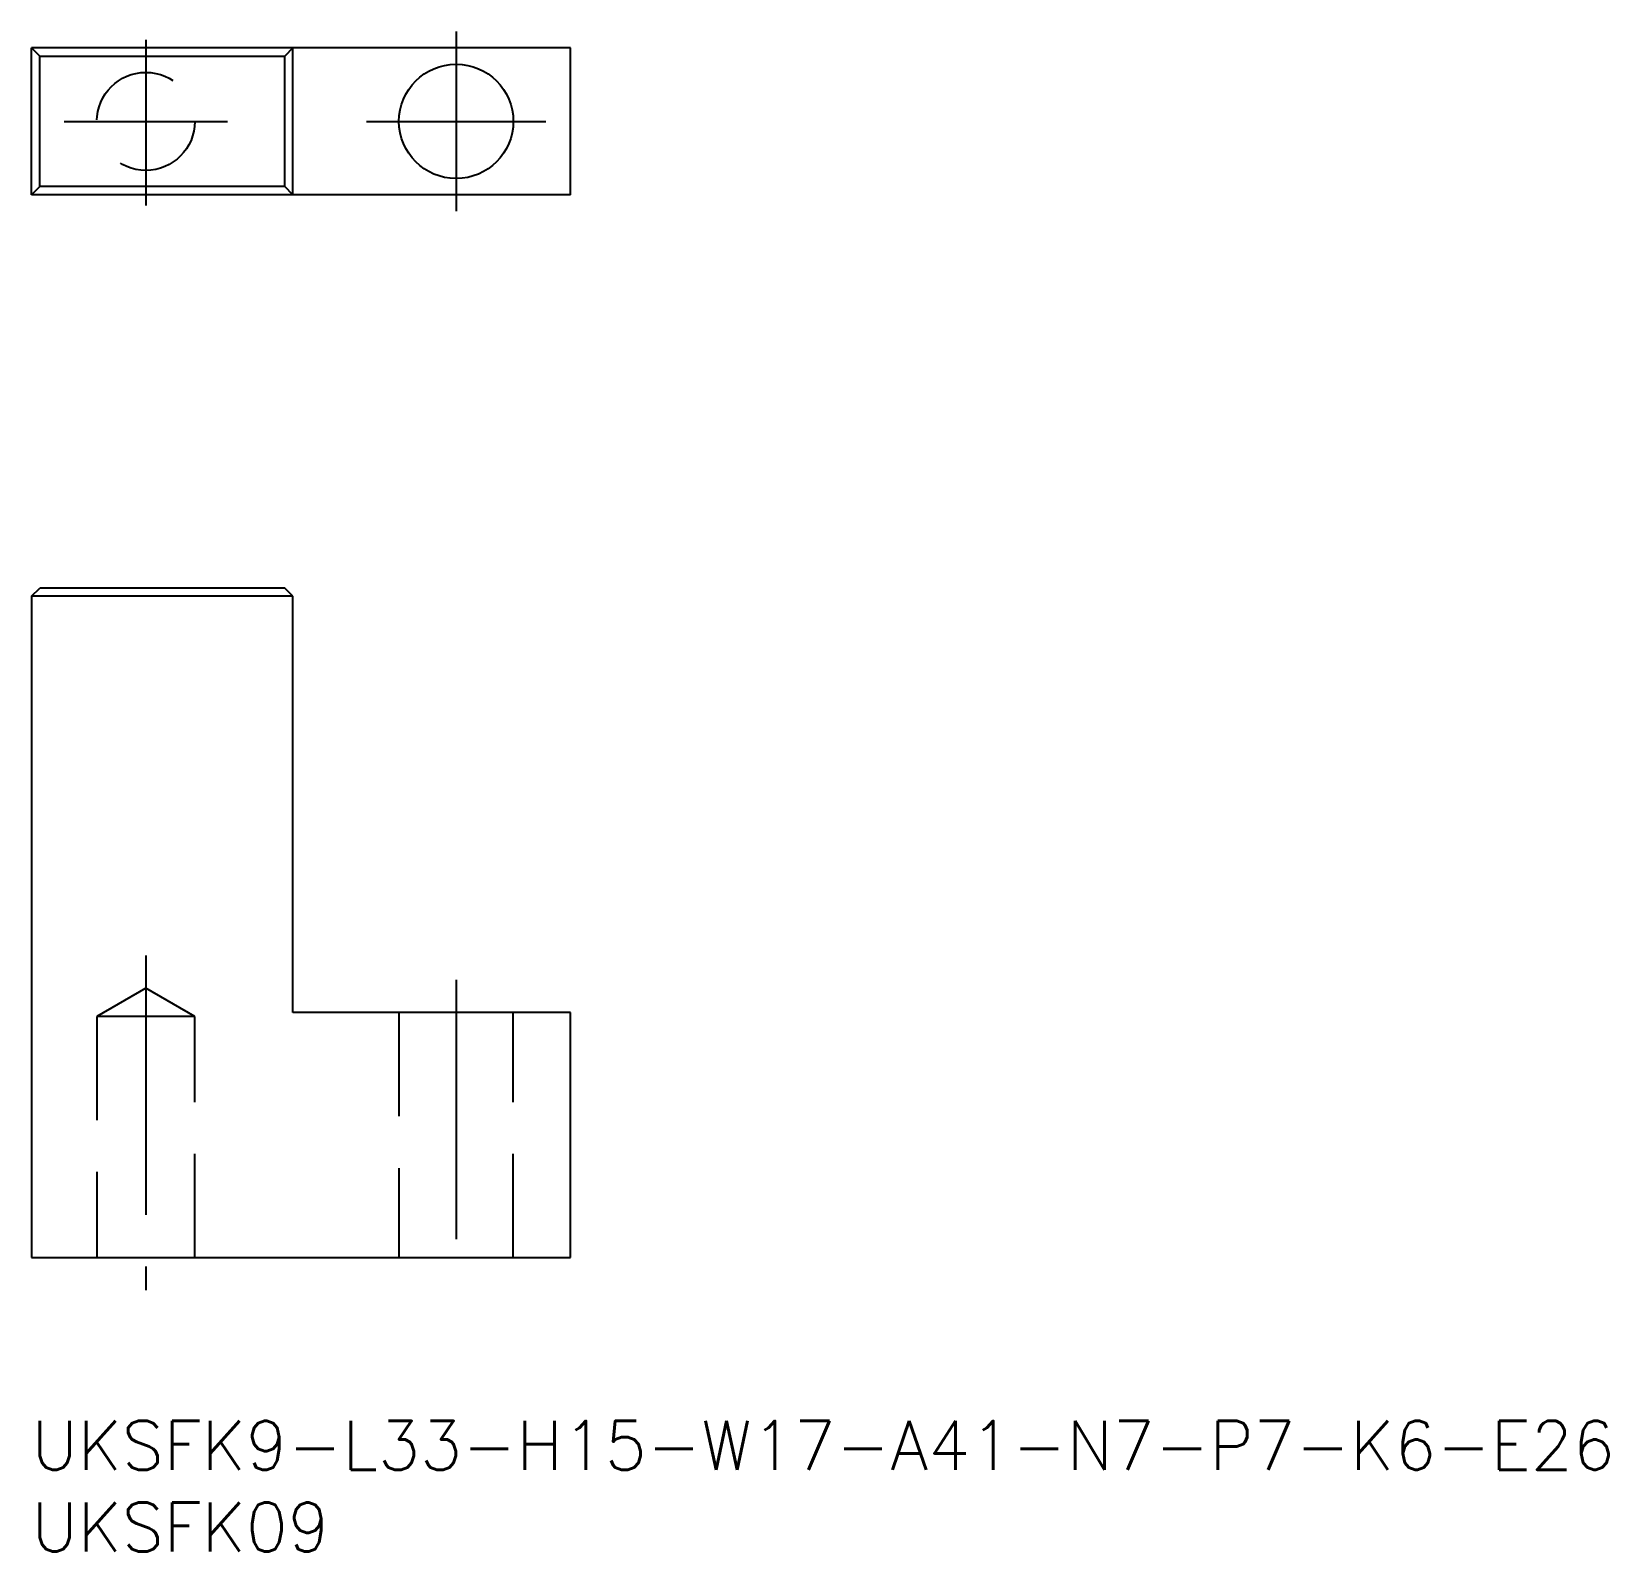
# Model space of a CAD drawing. Extents: x 0 to 96.6, y -8 to 85.1.
import ezdxf

# ---------------------------------------------------------------- set-up
doc = ezdxf.new("R2010")
doc.units = 0
doc.header["$LTSCALE"] = 0.5
doc.linetypes.add('CENTER', pattern=[50.8, 31.75, -6.35, 6.35, -6.35])
doc.linetypes.add('DASHED', pattern=[19.05, 12.7, -6.35])
for name, color, linetype in [('MSM_CENTER', 1, 'CENTER'), ('MSM_CONTINUOUS', 7, 'CONTINUOUS'), ('MSM_DASHED', 4, 'DASHED'), ('MSM_PART_NUMBER', 7, 'CONTINUOUS')]:
    doc.layers.add(name, color=color, linetype=linetype)
doc.styles.get("Standard").update_dxf_attribs({"font": 'txt.shx', "height": 1, "bigfont": 'bigfont.shx'})

# ---------------------------------------------------------------- blocks, each defined once
blk = doc.blocks.new('*U22')
at = {"layer": 'MSM_PART_NUMBER'}
blk.add_text('UKSFK9-L33-H15-W17-A41-N7-P7-K6-E26', height=3, dxfattribs=at).set_placement((0, -3))
blk = doc.blocks.new('*U23')
at = {"layer": 'MSM_PART_NUMBER'}
blk.add_text('UKSFK09', height=3, dxfattribs=at).set_placement((0, -8))

msp = doc.modelspace()

# ---------------------------------------------------------------- linework, layer by layer
at = {"layer": 'MSM_CENTER'}
for p, q in [((26, 85.082), (26, 74.082)), ((7, 84.582), (7, 74.432)), ((2, 79.582), (12, 79.582)), ((20.5, 79.582), (31.5, 79.582)), ((7, 28.5), (7, 8)), ((26, 27), (26, 8))]:
    msp.add_line(p, q, dxfattribs=at)
at = {"layer": 'MSM_CONTINUOUS'}
for p, q in [((33, 84.082), (0, 84.082)), ((0.5, 83.582), (0, 84.082)), ((0, 75.082), (0, 84.082)), ((16, 84.082), (15.5, 83.582)), ((16, 75.082), (16, 84.082)), ((33, 75.082), (33, 84.082)), ((0.5, 83.582), (15.5, 83.582)), ((0.5, 75.582), (0.5, 83.582)), ((15.5, 75.582), (15.5, 83.582)), ((0, 75.082), (0.5, 75.582)), ((15.5, 75.582), (0.5, 75.582)), ((16, 75.082), (15.5, 75.582)), ((33, 75.082), (0, 75.082)), ((0, 50.5), (0.5, 51)), ((0, 50.5), (0, 10)), ((16, 50.5), (0, 50.5)), ((15.5, 51), (0.5, 51)), ((16, 50.5), (15.5, 51)), ((16, 25), (16, 50.5)), ((33, 25), (16, 25)), ((33, 10), (33, 25)), ((0, 10), (33, 10))]:
    msp.add_line(p, q, dxfattribs=at)
msp.add_circle((26, 79.582), 3.5, dxfattribs=at)
at = {"layer": 'MSM_DASHED'}
for p, q in [((7, 26.5), (4, 24.768)), ((10, 24.768), (7, 26.5)), ((10, 24.768), (4, 24.768)), ((4, 24.768), (4, 10)), ((10, 10), (10, 24.768)), ((22.5, 25), (22.5, 10)), ((29.5, 10), (29.5, 25))]:
    msp.add_line(p, q, dxfattribs=at)
msp.add_circle((7, 79.582), 3, dxfattribs=at)

# ---------------------------------------------------------------- block references
at = {"layer": 'MSM_CONTINUOUS'}
for name in ['*U22', '*U23']:
    msp.add_blockref(name, (0, 0), dxfattribs=at)

doc.saveas('drawing.dxf')
